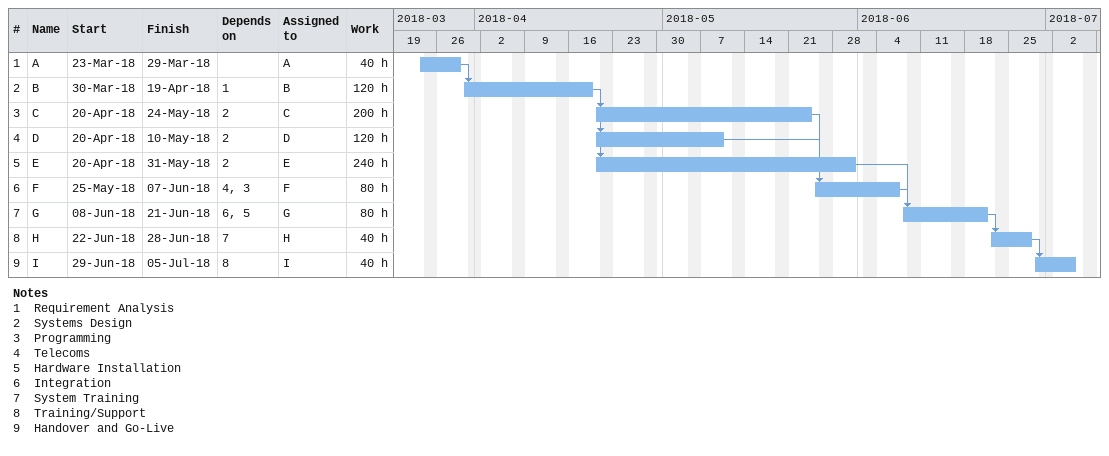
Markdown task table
| ID | Task | Start | Finish | Predecessors | Resources | Work (h) |
|---|---|---|---|---|---|---|
| 1 | A | 2018-03-23 | 2018-03-29 |  | A | 40 |
| 2 | B | 2018-03-30 | 2018-04-19 | 1 | B | 120 |
| 3 | C | 2018-04-20 | 2018-05-24 | 2 | C | 200 |
| 4 | D | 2018-04-20 | 2018-05-10 | 2 | D | 120 |
| 5 | E | 2018-04-20 | 2018-05-31 | 2 | E | 240 |
| 6 | F | 2018-05-25 | 2018-06-07 | 4, 3 | F | 80 |
| 7 | G | 2018-06-08 | 2018-06-21 | 6, 5 | G | 80 |
| 8 | H | 2018-06-22 | 2018-06-28 | 7 | H | 40 |
| 9 | I | 2018-06-29 | 2018-07-05 | 8 | I | 40 |

Notes
- 1: Requirement Analysis
- 2: Systems Design
- 3: Programming
- 4: Telecoms
- 5: Hardware Installation
- 6: Integration
- 7: System Training
- 8: Training/Support
- 9: Handover and Go-Live
